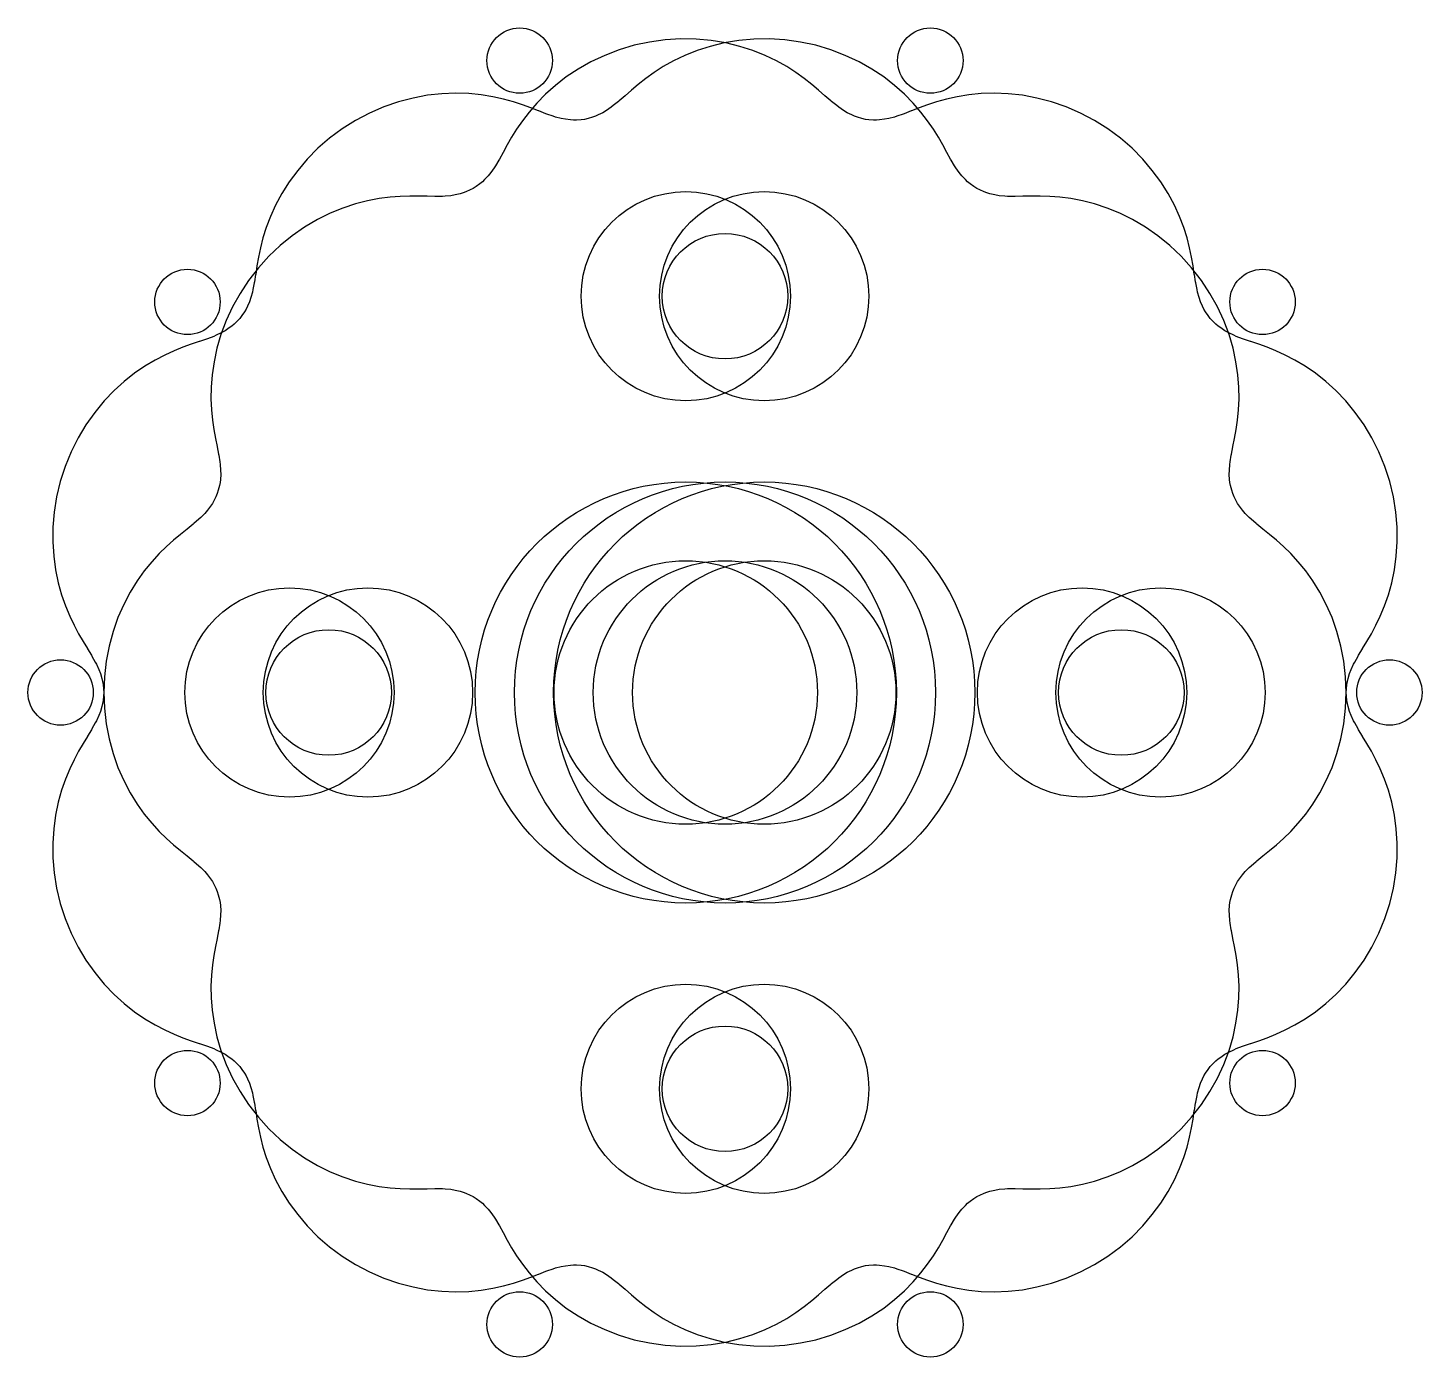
# Model space of a CAD drawing. Header units: millimetres. Extents: x -50 to 56, y -51 to 51.
import ezdxf

# ---------------------------------------------------------------- set-up
doc = ezdxf.new("R2010")
doc.units = ezdxf.units.MM

msp = doc.modelspace()

# ---------------------------------------------------------------- linework, layer by layer
for p, q in [((-5.09, 49.14, 18), (-6.2, 48.71, 18)), ((-3.95, 49.48, 18), (-5.09, 49.14, 18)), ((-2.77, 49.73, 18), (-3.95, 49.48, 18)), ((-1.58, 49.89, 18), (-2.77, 49.73, 18)), ((-0.38, 49.97, 18), (-1.58, 49.89, 18)), ((0.8, 49.95, 18), (-0.38, 49.97, 18)), ((0.86, 49.08, 9), (-0.07, 48.7, 9)), ((1.95, 49.84, 18), (0.8, 49.95, 18)), ((1.87, 49.4, 9), (0.86, 49.08, 9)), ((2.93, 49.66, 9), (1.87, 49.4, 9)), ((3.07, 49.66, 18), (1.95, 49.84, 18)), ((4.05, 49.84, 9), (2.93, 49.66, 9)), ((4.13, 49.4, 18), (3.07, 49.66, 18)), ((5.2, 49.95, 9), (4.05, 49.84, 9)), ((5.14, 49.08, 18), (4.13, 49.4, 18)), ((6.07, 48.7, 18), (5.14, 49.08, 18)), ((6.38, 49.97, 9), (5.2, 49.95, 9)), ((7.58, 49.89, 9), (6.38, 49.97, 9)), ((8.77, 49.73, 9), (7.58, 49.89, 9)), ((9.95, 49.48, 9), (8.77, 49.73, 9)), ((11.09, 49.14, 9), (9.95, 49.48, 9)), ((12.2, 48.71, 9), (11.09, 49.14, 9)), ((-7.25, 48.22, 18), (-8.23, 47.66, 18)), ((-6.2, 48.71, 18), (-7.25, 48.22, 18)), ((-0.93, 48.29, 9), (-1.72, 47.85, 9)), ((-0.07, 48.7, 9), (-0.93, 48.29, 9)), ((6.93, 48.29, 18), (6.07, 48.7, 18)), ((7.72, 47.85, 18), (6.93, 48.29, 18)), ((13.25, 48.22, 9), (12.2, 48.71, 9)), ((14.23, 47.66, 9), (13.25, 48.22, 9)), ((-9.14, 47.06, 18), (-9.97, 46.41, 18)), ((-8.23, 47.66, 18), (-9.14, 47.06, 18)), ((-3.06, 46.94, 9), (-3.64, 46.49, 9)), ((-2.42, 47.4, 9), (-3.06, 46.94, 9)), ((-1.72, 47.85, 9), (-2.42, 47.4, 9)), ((8.42, 47.4, 18), (7.72, 47.85, 18)), ((9.06, 46.94, 18), (8.42, 47.4, 18)), ((9.64, 46.49, 18), (9.06, 46.94, 18)), ((15.14, 47.06, 9), (14.23, 47.66, 9)), ((15.97, 46.41, 9), (15.14, 47.06, 9)), ((-9.97, 46.41, 18), (-10.72, 45.74, 18)), ((-4.16, 46.05, 9), (-4.64, 45.63, 9)), ((-3.64, 46.49, 9), (-4.16, 46.05, 9)), ((10.16, 46.05, 18), (9.64, 46.49, 18)), ((10.64, 45.63, 18), (10.16, 46.05, 18)), ((16.72, 45.74, 9), (15.97, 46.41, 9)), ((-21.97, 45.16, 9), (-23.09, 44.77, 9)), ((-20.85, 45.45, 9), (-21.97, 45.16, 9)), ((-19.74, 45.66, 9), (-20.85, 45.45, 9)), ((-18.65, 45.78, 9), (-19.74, 45.66, 9)), ((-17.6, 45.82, 9), (-18.65, 45.78, 9)), ((-16.59, 45.79, 9), (-17.6, 45.82, 9)), ((-15.64, 45.7, 9), (-16.59, 45.79, 9)), ((-14.75, 45.55, 9), (-15.64, 45.7, 9)), ((-13.93, 45.37, 9), (-14.75, 45.55, 9)), ((-13.18, 45.16, 9), (-13.93, 45.37, 9)), ((-12.49, 44.93, 9), (-13.18, 45.16, 9)), ((-11.85, 44.7, 9), (-12.49, 44.93, 9)), ((-11.39, 45.06, 18), (-11.98, 44.38, 18)), ((-10.72, 45.74, 18), (-11.39, 45.06, 18)), ((-5.54, 44.87, 9), (-5.7, 44.75, 9)), ((-5.15, 45.19, 9), (-5.54, 44.87, 9)), ((-5.08, 45.24, 9), (-5.15, 45.19, 9)), ((-4.64, 45.63, 9), (-5.08, 45.24, 9)), ((-4.64, 45.63, 9), (-4.64, 45.63, 9)), ((11.08, 45.24, 18), (10.64, 45.63, 18)), ((10.64, 45.63, 18), (10.64, 45.63, 18)), ((11.15, 45.19, 18), (11.08, 45.24, 18)), ((11.54, 44.87, 18), (11.15, 45.19, 18)), ((11.7, 44.75, 18), (11.54, 44.87, 18)), ((17.39, 45.06, 9), (16.72, 45.74, 9)), ((17.98, 44.38, 9), (17.39, 45.06, 9)), ((18.49, 44.93, 18), (17.85, 44.7, 18)), ((19.18, 45.16, 18), (18.49, 44.93, 18)), ((19.93, 45.37, 18), (19.18, 45.16, 18)), ((20.75, 45.55, 18), (19.93, 45.37, 18)), ((21.64, 45.7, 18), (20.75, 45.55, 18)), ((22.59, 45.79, 18), (21.64, 45.7, 18)), ((23.6, 45.82, 18), (22.59, 45.79, 18)), ((24.65, 45.78, 18), (23.6, 45.82, 18)), ((25.74, 45.66, 18), (24.65, 45.78, 18)), ((26.85, 45.45, 18), (25.74, 45.66, 18)), ((27.97, 45.16, 18), (26.85, 45.45, 18)), ((29.09, 44.77, 18), (27.97, 45.16, 18)), ((-25.25, 43.73, 9), (-26.27, 43.09, 9)), ((-24.18, 44.29, 9), (-25.25, 43.73, 9)), ((-23.09, 44.77, 9), (-24.18, 44.29, 9)), ((-12.49, 43.71, 18), (-12.93, 43.07, 18)), ((-11.98, 44.38, 18), (-12.49, 43.71, 18)), ((-11.25, 44.47, 9), (-11.85, 44.7, 9)), ((-11.24, 44.46, 9), (-11.25, 44.47, 9)), ((-10.7, 44.25, 9), (-11.24, 44.46, 9)), ((-10.62, 44.22, 9), (-10.7, 44.25, 9)), ((-10.14, 44.06, 9), (-10.62, 44.22, 9)), ((-9.95, 44, 9), (-10.14, 44.06, 9)), ((-9.53, 43.89, 9), (-9.95, 44, 9)), ((-9.2, 43.83, 9), (-9.53, 43.89, 9)), ((-8.82, 43.78, 9), (-9.2, 43.83, 9)), ((-8.58, 43.76, 9), (-8.82, 43.78, 9)), ((-8.35, 43.77, 9), (-8.58, 43.76, 9)), ((-7.99, 43.79, 9), (-8.35, 43.77, 9)), ((-7.73, 43.82, 9), (-7.99, 43.79, 9)), ((-7.47, 43.88, 9), (-7.73, 43.82, 9)), ((-7.13, 43.98, 9), (-7.47, 43.88, 9)), ((-6.9, 44.06, 9), (-7.13, 43.98, 9)), ((-6.69, 44.16, 9), (-6.9, 44.06, 9)), ((-6.34, 44.33, 9), (-6.69, 44.16, 9)), ((-6.06, 44.5, 9), (-6.34, 44.33, 9)), ((-5.7, 44.75, 9), (-6.06, 44.5, 9)), ((12.06, 44.5, 18), (11.7, 44.75, 18)), ((12.34, 44.33, 18), (12.06, 44.5, 18)), ((12.69, 44.16, 18), (12.34, 44.33, 18)), ((12.9, 44.06, 18), (12.69, 44.16, 18)), ((13.13, 43.98, 18), (12.9, 44.06, 18)), ((13.47, 43.88, 18), (13.13, 43.98, 18)), ((13.73, 43.82, 18), (13.47, 43.88, 18)), ((13.99, 43.79, 18), (13.73, 43.82, 18)), ((14.35, 43.77, 18), (13.99, 43.79, 18)), ((14.58, 43.76, 18), (14.35, 43.77, 18)), ((14.82, 43.78, 18), (14.58, 43.76, 18)), ((15.2, 43.83, 18), (14.82, 43.78, 18)), ((15.53, 43.89, 18), (15.2, 43.83, 18)), ((15.95, 44, 18), (15.53, 43.89, 18)), ((16.14, 44.06, 18), (15.95, 44, 18)), ((16.62, 44.22, 18), (16.14, 44.06, 18)), ((16.7, 44.25, 18), (16.62, 44.22, 18)), ((17.24, 44.46, 18), (16.7, 44.25, 18)), ((17.25, 44.47, 18), (17.24, 44.46, 18)), ((17.85, 44.7, 18), (17.25, 44.47, 18)), ((18.49, 43.71, 9), (17.98, 44.38, 9)), ((18.93, 43.07, 9), (18.49, 43.71, 9)), ((30.18, 44.29, 18), (29.09, 44.77, 18)), ((31.25, 43.73, 18), (30.18, 44.29, 18)), ((32.27, 43.09, 18), (31.25, 43.73, 18)), ((-26.27, 43.09, 9), (-27.23, 42.38, 9)), ((-12.93, 43.07, 18), (-13.32, 42.45, 18)), ((19.32, 42.45, 9), (18.93, 43.07, 9)), ((33.23, 42.38, 18), (32.27, 43.09, 18)), ((-28.12, 41.61, 9), (-28.94, 40.78, 9)), ((-27.23, 42.38, 9), (-28.12, 41.61, 9)), ((-13.66, 41.86, 18), (-13.97, 41.29, 18)), ((-13.32, 42.45, 18), (-13.66, 41.86, 18)), ((19.66, 41.86, 9), (19.32, 42.45, 9)), ((19.97, 41.29, 9), (19.66, 41.86, 9)), ((34.12, 41.61, 18), (33.23, 42.38, 18)), ((34.94, 40.78, 18), (34.12, 41.61, 18)), ((-28.94, 40.78, 9), (-29.67, 39.92, 9)), ((-14.29, 40.7, 18), (-14.55, 40.27, 18)), ((-14.25, 40.78, 18), (-14.29, 40.7, 18)), ((-13.97, 41.29, 18), (-14.25, 40.78, 18)), ((-13.97, 41.29, 18), (-13.97, 41.29, 18)), ((20.25, 40.78, 9), (19.97, 41.29, 9)), ((19.97, 41.29, 9), (19.97, 41.29, 9)), ((20.29, 40.7, 9), (20.25, 40.78, 9)), ((20.55, 40.27, 9), (20.29, 40.7, 9)), ((35.67, 39.92, 18), (34.94, 40.78, 18)), ((-29.67, 39.92, 9), (-30.32, 39.04, 9)), ((-15.12, 39.49, 18), (-15.39, 39.21, 18)), ((-14.91, 39.75, 18), (-15.12, 39.49, 18)), ((-14.66, 40.11, 18), (-14.91, 39.75, 18)), ((-14.55, 40.27, 18), (-14.66, 40.11, 18)), ((20.66, 40.11, 9), (20.55, 40.27, 9)), ((20.91, 39.75, 9), (20.66, 40.11, 9)), ((21.12, 39.49, 9), (20.91, 39.75, 9)), ((21.39, 39.21, 9), (21.12, 39.49, 9)), ((36.32, 39.04, 18), (35.67, 39.92, 18)), ((-30.32, 39.04, 9), (-30.88, 38.15, 9)), ((-16.49, 38.42, 18), (-16.81, 38.27, 18)), ((-16.25, 38.54, 18), (-16.49, 38.42, 18)), ((-16.02, 38.68, 18), (-16.25, 38.54, 18)), ((-15.74, 38.89, 18), (-16.02, 38.68, 18)), ((-15.55, 39.04, 18), (-15.74, 38.89, 18)), ((-15.39, 39.21, 18), (-15.55, 39.04, 18)), ((21.55, 39.04, 9), (21.39, 39.21, 9)), ((21.74, 38.89, 9), (21.55, 39.04, 9)), ((22.02, 38.68, 9), (21.74, 38.89, 9)), ((22.25, 38.54, 9), (22.02, 38.68, 9)), ((22.49, 38.42, 9), (22.25, 38.54, 9)), ((22.81, 38.27, 9), (22.49, 38.42, 9)), ((36.88, 38.15, 18), (36.32, 39.04, 18)), ((-30.88, 38.15, 9), (-31.36, 37.26, 9)), ((-25.25, 37.35, 18), (-26.21, 37.04, 18)), ((-24.33, 37.59, 18), (-25.25, 37.35, 18)), ((-23.45, 37.76, 18), (-24.33, 37.59, 18)), ((-22.61, 37.87, 18), (-23.45, 37.76, 18)), ((-21.83, 37.93, 18), (-22.61, 37.87, 18)), ((-21.1, 37.95, 18), (-21.83, 37.93, 18)), ((-20.42, 37.95, 18), (-21.1, 37.95, 18)), ((-19.78, 37.94, 18), (-20.42, 37.95, 18)), ((-19.77, 37.94, 18), (-19.78, 37.94, 18)), ((-19.19, 37.93, 18), (-19.77, 37.94, 18)), ((-19.1, 37.93, 18), (-19.19, 37.93, 18)), ((-18.6, 37.93, 18), (-19.1, 37.93, 18)), ((-18.4, 37.94, 18), (-18.6, 37.93, 18)), ((-17.97, 37.98, 18), (-18.4, 37.94, 18)), ((-17.64, 38.04, 18), (-17.97, 37.98, 18)), ((-17.26, 38.12, 18), (-17.64, 38.04, 18)), ((-17.03, 38.19, 18), (-17.26, 38.12, 18)), ((-16.81, 38.27, 18), (-17.03, 38.19, 18)), ((23.03, 38.19, 9), (22.81, 38.27, 9)), ((23.26, 38.12, 9), (23.03, 38.19, 9)), ((23.64, 38.04, 9), (23.26, 38.12, 9)), ((23.97, 37.98, 9), (23.64, 38.04, 9)), ((24.4, 37.94, 9), (23.97, 37.98, 9)), ((24.6, 37.93, 9), (24.4, 37.94, 9)), ((25.1, 37.93, 9), (24.6, 37.93, 9)), ((25.19, 37.93, 9), (25.1, 37.93, 9)), ((25.77, 37.94, 9), (25.19, 37.93, 9)), ((25.78, 37.94, 9), (25.77, 37.94, 9)), ((26.42, 37.95, 9), (25.78, 37.94, 9)), ((27.1, 37.95, 9), (26.42, 37.95, 9)), ((27.83, 37.93, 9), (27.1, 37.95, 9)), ((28.61, 37.87, 9), (27.83, 37.93, 9)), ((29.45, 37.76, 9), (28.61, 37.87, 9)), ((30.33, 37.59, 9), (29.45, 37.76, 9)), ((31.25, 37.35, 9), (30.33, 37.59, 9)), ((32.21, 37.04, 9), (31.25, 37.35, 9)), ((37.36, 37.26, 18), (36.88, 38.15, 18)), ((-31.76, 36.4, 9), (-32.07, 35.56, 9)), ((-31.36, 37.26, 9), (-31.76, 36.4, 9)), ((-27.18, 36.64, 18), (-28.16, 36.16, 18)), ((-26.21, 37.04, 18), (-27.18, 36.64, 18)), ((33.18, 36.64, 9), (32.21, 37.04, 9)), ((34.16, 36.16, 9), (33.18, 36.64, 9)), ((37.76, 36.4, 18), (37.36, 37.26, 18)), ((38.07, 35.56, 18), (37.76, 36.4, 18)), ((-32.07, 35.56, 9), (-32.33, 34.75, 9)), ((-29.14, 35.58, 18), (-30.09, 34.92, 18)), ((-28.16, 36.16, 18), (-29.14, 35.58, 18)), ((35.14, 35.58, 9), (34.16, 36.16, 9)), ((36.09, 34.92, 9), (35.14, 35.58, 9)), ((38.33, 34.75, 18), (38.07, 35.56, 18)), ((-32.33, 34.75, 9), (-32.52, 33.99, 9)), ((-31.01, 34.17, 18), (-31.88, 33.35, 18)), ((-30.09, 34.92, 18), (-31.01, 34.17, 18)), ((37.01, 34.17, 9), (36.09, 34.92, 9)), ((37.88, 33.35, 9), (37.01, 34.17, 9)), ((38.52, 33.99, 18), (38.33, 34.75, 18)), ((-32.67, 33.28, 9), (-32.79, 32.61, 9)), ((-31.88, 33.35, 18), (-32.68, 32.46, 18)), ((-32.52, 33.99, 9), (-32.67, 33.28, 9)), ((38.68, 32.46, 9), (37.88, 33.35, 9)), ((38.67, 33.28, 18), (38.52, 33.99, 18)), ((38.79, 32.61, 18), (38.67, 33.28, 18)), ((-32.68, 32.46, 18), (-33.42, 31.51, 18)), ((-32.79, 32.61, 9), (-32.88, 31.97, 9)), ((39.42, 31.51, 9), (38.68, 32.46, 9)), ((38.88, 31.97, 18), (38.79, 32.61, 18)), ((-33.42, 31.51, 18), (-34.08, 30.51, 18)), ((-32.99, 31.31, 9), (-33.09, 30.81, 9)), ((-32.98, 31.39, 9), (-32.99, 31.31, 9)), ((-32.89, 31.97, 9), (-32.98, 31.39, 9)), ((-32.88, 31.97, 9), (-32.89, 31.97, 9)), ((38.89, 31.97, 18), (38.88, 31.97, 18)), ((38.98, 31.39, 18), (38.89, 31.97, 18)), ((38.99, 31.31, 18), (38.98, 31.39, 18)), ((39.09, 30.81, 18), (38.99, 31.31, 18)), ((40.08, 30.51, 9), (39.42, 31.51, 9)), ((-34.08, 30.51, 18), (-34.66, 29.48, 18)), ((-33.36, 29.88, 9), (-33.51, 29.53, 9)), ((-33.25, 30.2, 9), (-33.36, 29.88, 9)), ((-33.13, 30.62, 9), (-33.25, 30.2, 9)), ((-33.09, 30.81, 9), (-33.13, 30.62, 9)), ((39.13, 30.62, 18), (39.09, 30.81, 18)), ((39.25, 30.2, 18), (39.13, 30.62, 18)), ((39.36, 29.88, 18), (39.25, 30.2, 18)), ((39.51, 29.53, 18), (39.36, 29.88, 18)), ((40.66, 29.48, 9), (40.08, 30.51, 9)), ((-34.66, 29.48, 18), (-35.14, 28.43, 18)), ((-33.93, 28.82, 9), (-34.09, 28.6, 9)), ((-33.73, 29.11, 9), (-33.93, 28.82, 9)), ((-33.61, 29.32, 9), (-33.73, 29.11, 9)), ((-33.51, 29.53, 9), (-33.61, 29.32, 9)), ((39.61, 29.32, 18), (39.51, 29.53, 18)), ((39.73, 29.11, 18), (39.61, 29.32, 18)), ((39.93, 28.82, 18), (39.73, 29.11, 18)), ((40.09, 28.6, 18), (39.93, 28.82, 18)), ((41.14, 28.43, 9), (40.66, 29.48, 9)), ((-35.14, 28.43, 18), (-35.54, 27.37, 18)), ((-34.9, 27.87, 9), (-35.22, 27.66, 9)), ((-34.71, 28.01, 9), (-34.9, 27.87, 9)), ((-34.53, 28.16, 9), (-34.71, 28.01, 9)), ((-34.27, 28.41, 9), (-34.53, 28.16, 9)), ((-34.09, 28.6, 9), (-34.27, 28.41, 9)), ((40.27, 28.41, 18), (40.09, 28.6, 18)), ((40.53, 28.16, 18), (40.27, 28.41, 18)), ((40.71, 28.01, 18), (40.53, 28.16, 18)), ((40.9, 27.87, 18), (40.71, 28.01, 18)), ((41.22, 27.66, 18), (40.9, 27.87, 18)), ((41.54, 27.37, 9), (41.14, 28.43, 9)), ((-37.2, 26.83, 9), (-37.81, 26.63, 9)), ((-37.19, 26.84, 9), (-37.2, 26.83, 9)), ((-36.64, 27.02, 9), (-37.19, 26.84, 9)), ((-36.56, 27.05, 9), (-36.64, 27.02, 9)), ((-36.09, 27.23, 9), (-36.56, 27.05, 9)), ((-35.91, 27.31, 9), (-36.09, 27.23, 9)), ((-35.51, 27.5, 9), (-35.91, 27.31, 9)), ((-35.54, 27.37, 18), (-35.85, 26.32, 18)), ((-35.22, 27.66, 9), (-35.51, 27.5, 9)), ((41.51, 27.5, 18), (41.22, 27.66, 18)), ((41.91, 27.31, 18), (41.51, 27.5, 18)), ((41.85, 26.32, 9), (41.54, 27.37, 9)), ((42.09, 27.23, 18), (41.91, 27.31, 18)), ((42.56, 27.05, 18), (42.09, 27.23, 18)), ((42.64, 27.02, 18), (42.56, 27.05, 18)), ((43.19, 26.84, 18), (42.64, 27.02, 18)), ((43.2, 26.83, 18), (43.19, 26.84, 18)), ((43.81, 26.63, 18), (43.2, 26.83, 18)), ((-39.84, 25.8, 9), (-40.58, 25.41, 9)), ((-39.12, 26.12, 9), (-39.84, 25.8, 9)), ((-38.45, 26.4, 9), (-39.12, 26.12, 9)), ((-37.81, 26.63, 9), (-38.45, 26.4, 9)), ((-35.85, 26.32, 18), (-36.07, 25.29, 18)), ((42.07, 25.29, 9), (41.85, 26.32, 9)), ((44.45, 26.4, 18), (43.81, 26.63, 18)), ((45.12, 26.12, 18), (44.45, 26.4, 18)), ((45.84, 25.8, 18), (45.12, 26.12, 18)), ((46.58, 25.41, 18), (45.84, 25.8, 18)), ((-41.36, 24.95, 9), (-42.14, 24.41, 9)), ((-40.58, 25.41, 9), (-41.36, 24.95, 9)), ((-36.07, 25.29, 18), (-36.21, 24.29, 18)), ((42.21, 24.29, 9), (42.07, 25.29, 9)), ((47.36, 24.95, 18), (46.58, 25.41, 18)), ((48.14, 24.41, 18), (47.36, 24.95, 18)), ((-42.93, 23.79, 9), (-43.71, 23.08, 9)), ((-42.14, 24.41, 9), (-42.93, 23.79, 9)), ((-36.21, 24.29, 18), (-36.29, 23.34, 18)), ((42.29, 23.34, 9), (42.21, 24.29, 9)), ((48.93, 23.79, 18), (48.14, 24.41, 18)), ((49.71, 23.08, 18), (48.93, 23.79, 18)), ((-43.71, 23.08, 9), (-44.47, 22.29, 9)), ((-36.29, 23.34, 18), (-36.3, 22.44, 18)), ((-36.3, 22.44, 18), (-36.26, 21.6, 18)), ((42.26, 21.6, 9), (42.3, 22.44, 9)), ((42.3, 22.44, 9), (42.29, 23.34, 9)), ((50.47, 22.29, 18), (49.71, 23.08, 18)), ((-45.19, 21.42, 9), (-45.86, 20.47, 9)), ((-44.47, 22.29, 9), (-45.19, 21.42, 9)), ((-36.26, 21.6, 18), (-36.19, 20.82, 18)), ((42.19, 20.82, 9), (42.26, 21.6, 9)), ((51.19, 21.42, 18), (50.47, 22.29, 18)), ((51.86, 20.47, 18), (51.19, 21.42, 18)), ((-45.86, 20.47, 9), (-46.46, 19.46, 9)), ((-36.19, 20.82, 18), (-36.08, 20.1, 18)), ((42.08, 20.1, 9), (42.19, 20.82, 9)), ((52.46, 19.46, 18), (51.86, 20.47, 18)), ((-46.46, 19.46, 9), (-47, 18.39, 9)), ((-36.08, 20.1, 18), (-35.96, 19.43, 18)), ((-35.96, 19.43, 18), (-35.84, 18.8, 18)), ((41.84, 18.8, 9), (41.96, 19.43, 9)), ((41.96, 19.43, 9), (42.08, 20.1, 9)), ((53, 18.39, 18), (52.46, 19.46, 18)), ((-47, 18.39, 9), (-47.45, 17.27, 9)), ((-35.84, 18.8, 18), (-35.84, 18.79, 18)), ((-35.84, 18.79, 18), (-35.72, 18.22, 18)), ((-35.72, 18.22, 18), (-35.71, 18.14, 18)), ((-35.71, 18.14, 18), (-35.63, 17.64, 18)), ((41.63, 17.64, 9), (41.71, 18.14, 9)), ((41.71, 18.14, 9), (41.72, 18.22, 9)), ((41.72, 18.22, 9), (41.84, 18.79, 9)), ((41.84, 18.79, 9), (41.84, 18.8, 9)), ((53.45, 17.27, 18), (53, 18.39, 18)), ((-47.45, 17.27, 9), (-47.82, 16.13, 9)), ((-35.63, 17.64, 18), (-35.61, 17.44, 18)), ((-35.61, 17.44, 18), (-35.57, 17.01, 18)), ((41.57, 17.01, 9), (41.61, 17.44, 9)), ((41.61, 17.44, 9), (41.63, 17.64, 9)), ((53.82, 16.13, 18), (53.45, 17.27, 18)), ((-47.82, 16.13, 9), (-48.1, 14.96, 9)), ((-35.61, 16.05, 18), (-35.65, 15.82, 18)), ((-35.58, 16.29, 18), (-35.61, 16.05, 18)), ((-35.56, 16.67, 18), (-35.58, 16.29, 18)), ((-35.57, 17.01, 18), (-35.56, 16.67, 18)), ((41.56, 16.67, 9), (41.57, 17.01, 9)), ((41.58, 16.29, 9), (41.56, 16.67, 9)), ((41.61, 16.05, 9), (41.58, 16.29, 9)), ((41.65, 15.82, 9), (41.61, 16.05, 9)), ((54.1, 14.96, 18), (53.82, 16.13, 18)), ((-48.1, 14.96, 9), (-48.29, 13.8, 9)), ((-35.92, 14.97, 18), (-36.08, 14.66, 18)), ((-35.82, 15.22, 18), (-35.92, 14.97, 18)), ((-35.74, 15.48, 18), (-35.82, 15.22, 18)), ((-35.65, 15.82, 18), (-35.74, 15.48, 18)), ((41.74, 15.48, 9), (41.65, 15.82, 9)), ((41.82, 15.22, 9), (41.74, 15.48, 9)), ((41.92, 14.97, 9), (41.82, 15.22, 9)), ((42.08, 14.66, 9), (41.92, 14.97, 9)), ((54.29, 13.8, 18), (54.1, 14.96, 18)), ((-36.56, 13.95, 18), (-36.78, 13.69, 18)), ((-36.33, 14.25, 18), (-36.56, 13.95, 18)), ((-36.19, 14.45, 18), (-36.33, 14.25, 18)), ((-36.08, 14.66, 18), (-36.19, 14.45, 18)), ((42.19, 14.45, 9), (42.08, 14.66, 9)), ((42.33, 14.25, 9), (42.19, 14.45, 9)), ((42.56, 13.95, 9), (42.33, 14.25, 9)), ((42.78, 13.69, 9), (42.56, 13.95, 9)), ((-48.29, 13.8, 9), (-48.38, 12.64, 9)), ((-37.67, 12.86, 18), (-38.13, 12.5, 18)), ((-37.61, 12.92, 18), (-37.67, 12.86, 18)), ((-37.22, 13.25, 18), (-37.61, 12.92, 18)), ((-37.08, 13.38, 18), (-37.22, 13.25, 18)), ((-36.78, 13.69, 18), (-37.08, 13.38, 18)), ((43.08, 13.38, 9), (42.78, 13.69, 9)), ((43.22, 13.25, 9), (43.08, 13.38, 9)), ((43.61, 12.92, 9), (43.22, 13.25, 9)), ((43.67, 12.86, 9), (43.61, 12.92, 9)), ((44.13, 12.5, 9), (43.67, 12.86, 9)), ((54.38, 12.64, 18), (54.29, 13.8, 18)), ((-48.38, 12.64, 9), (-48.39, 11.51, 9)), ((-38.63, 12.09, 18), (-39.16, 11.65, 18)), ((-38.13, 12.49, 18), (-38.63, 12.09, 18)), ((-38.13, 12.5, 18), (-38.13, 12.49, 18)), ((44.13, 12.49, 9), (44.13, 12.5, 9)), ((44.63, 12.09, 9), (44.13, 12.49, 9)), ((45.16, 11.65, 9), (44.63, 12.09, 9)), ((54.39, 11.51, 18), (54.38, 12.64, 18)), ((-48.39, 11.51, 9), (-48.32, 10.42, 9)), ((-39.7, 11.17, 18), (-40.26, 10.62, 18)), ((-39.16, 11.65, 18), (-39.7, 11.17, 18)), ((45.7, 11.17, 9), (45.16, 11.65, 9)), ((46.26, 10.62, 9), (45.7, 11.17, 9)), ((54.32, 10.42, 18), (54.39, 11.51, 18)), ((-48.32, 10.42, 9), (-48.18, 9.37, 9)), ((-40.83, 10, 18), (-41.4, 9.3, 18)), ((-40.26, 10.62, 18), (-40.83, 10, 18)), ((46.83, 10, 9), (46.26, 10.62, 9)), ((47.4, 9.3, 9), (46.83, 10, 9)), ((54.18, 9.37, 18), (54.32, 10.42, 18)), ((-48.18, 9.37, 9), (-47.98, 8.39, 9)), ((-41.4, 9.3, 18), (-41.95, 8.53, 18)), ((47.95, 8.53, 9), (47.4, 9.3, 9)), ((53.98, 8.39, 18), (54.18, 9.37, 18)), ((-47.98, 8.39, 9), (-47.72, 7.47, 9)), ((-47.72, 7.47, 9), (-47.42, 6.62, 9)), ((-42.48, 7.67, 18), (-42.97, 6.74, 18)), ((-41.95, 8.53, 18), (-42.48, 7.67, 18)), ((48.48, 7.67, 9), (47.95, 8.53, 9)), ((48.97, 6.74, 9), (48.48, 7.67, 9)), ((53.42, 6.62, 18), (53.72, 7.47, 18)), ((53.72, 7.47, 18), (53.98, 8.39, 18)), ((-47.42, 6.62, 9), (-47.1, 5.84, 9)), ((-42.97, 6.74, 18), (-43.41, 5.74, 18)), ((49.41, 5.74, 9), (48.97, 6.74, 9)), ((53.1, 5.84, 18), (53.42, 6.62, 18)), ((-47.1, 5.84, 9), (-46.76, 5.14, 9)), ((-43.41, 5.74, 18), (-43.79, 4.67, 18)), ((49.79, 4.67, 9), (49.41, 5.74, 9)), ((52.76, 5.14, 18), (53.1, 5.84, 18)), ((-46.76, 5.14, 9), (-46.42, 4.49, 9)), ((-46.42, 4.49, 9), (-46.08, 3.9, 9)), ((-43.79, 4.67, 18), (-44.09, 3.55, 18)), ((50.09, 3.55, 9), (49.79, 4.67, 9)), ((52.08, 3.9, 18), (52.42, 4.49, 18)), ((52.42, 4.49, 18), (52.76, 5.14, 18)), ((-46.08, 3.9, 9), (-45.74, 3.36, 9)), ((-45.74, 3.36, 9), (-45.74, 3.35, 9)), ((-45.74, 3.35, 9), (-45.44, 2.85, 9)), ((-44.09, 3.55, 18), (-44.32, 2.39, 18)), ((50.32, 2.39, 9), (50.09, 3.55, 9)), ((51.44, 2.85, 18), (51.74, 3.35, 18)), ((51.74, 3.36, 18), (52.08, 3.9, 18)), ((51.74, 3.35, 18), (51.74, 3.36, 18)), ((-45.44, 2.85, 9), (-45.4, 2.78, 9)), ((-45.4, 2.78, 9), (-45.15, 2.33, 9)), ((-45.15, 2.33, 9), (-45.06, 2.16, 9)), ((-45.06, 2.16, 9), (-44.88, 1.76, 9)), ((-44.32, 2.39, 18), (-44.45, 1.2, 18)), ((50.45, 1.2, 9), (50.32, 2.39, 9)), ((50.88, 1.76, 18), (51.06, 2.16, 18)), ((51.06, 2.16, 18), (51.15, 2.33, 18)), ((51.15, 2.33, 18), (51.4, 2.78, 18)), ((51.4, 2.78, 18), (51.44, 2.85, 18)), ((-44.88, 1.76, 9), (-44.76, 1.45, 9)), ((-44.76, 1.45, 9), (-44.65, 1.08, 9)), ((-44.65, 1.08, 9), (-44.59, 0.85, 9)), ((-44.45, 1.2, 18), (-44.5, 0, 18)), ((50.5, 0, 9), (50.45, 1.2, 9)), ((50.59, 0.85, 18), (50.65, 1.08, 18)), ((50.65, 1.08, 18), (50.76, 1.45, 18)), ((50.76, 1.45, 18), (50.88, 1.76, 18)), ((-44.59, 0.85, 9), (-44.55, 0.62, 9)), ((-44.55, 0.62, 9), (-44.51, 0.27, 9)), ((-44.51, 0.27, 9), (-44.5, 0, 9)), ((-44.5, 0, 9), (-44.51, -0.27, 9)), ((-44.5, 0, 18), (-44.5, 0, 18)), ((-44.5, 0, 18), (-44.45, -1.2, 18)), ((50.5, 0, 18), (50.51, 0.27, 18)), ((50.51, 0.27, 18), (50.55, 0.62, 18)), ((50.55, 0.62, 18), (50.59, 0.85, 18)), ((-44.59, -0.85, 9), (-44.65, -1.08, 9)), ((-44.55, -0.62, 9), (-44.59, -0.85, 9)), ((-44.51, -0.27, 9), (-44.55, -0.62, 9)), ((50.45, -1.2, 9), (50.5, 0, 9)), ((50.5, 0, 9), (50.5, 0, 9)), ((50.51, -0.27, 18), (50.5, 0, 18)), ((50.55, -0.62, 18), (50.51, -0.27, 18)), ((50.59, -0.85, 18), (50.55, -0.62, 18)), ((50.65, -1.08, 18), (50.59, -0.85, 18)), ((-44.88, -1.76, 9), (-45.06, -2.16, 9)), ((-44.76, -1.45, 9), (-44.88, -1.76, 9)), ((-44.65, -1.08, 9), (-44.76, -1.45, 9)), ((-44.45, -1.2, 18), (-44.32, -2.39, 18)), ((50.32, -2.39, 9), (50.45, -1.2, 9)), ((50.76, -1.45, 18), (50.65, -1.08, 18)), ((50.88, -1.76, 18), (50.76, -1.45, 18)), ((51.06, -2.16, 18), (50.88, -1.76, 18)), ((-45.44, -2.85, 9), (-45.74, -3.35, 9)), ((-45.4, -2.78, 9), (-45.44, -2.85, 9)), ((-45.15, -2.33, 9), (-45.4, -2.78, 9)), ((-45.06, -2.16, 9), (-45.15, -2.33, 9)), ((-44.32, -2.39, 18), (-44.09, -3.55, 18)), ((50.09, -3.55, 9), (50.32, -2.39, 9)), ((51.15, -2.33, 18), (51.06, -2.16, 18)), ((51.4, -2.78, 18), (51.15, -2.33, 18)), ((51.44, -2.85, 18), (51.4, -2.78, 18)), ((51.74, -3.35, 18), (51.44, -2.85, 18)), ((-46.08, -3.9, 9), (-46.42, -4.49, 9)), ((-45.74, -3.36, 9), (-46.08, -3.9, 9)), ((-45.74, -3.35, 9), (-45.74, -3.36, 9)), ((-44.09, -3.55, 18), (-43.79, -4.67, 18)), ((49.79, -4.67, 9), (50.09, -3.55, 9)), ((51.74, -3.36, 18), (51.74, -3.35, 18)), ((52.08, -3.9, 18), (51.74, -3.36, 18)), ((52.42, -4.49, 18), (52.08, -3.9, 18)), ((-46.76, -5.14, 9), (-47.1, -5.84, 9)), ((-46.42, -4.49, 9), (-46.76, -5.14, 9)), ((-43.79, -4.67, 18), (-43.41, -5.74, 18)), ((49.41, -5.74, 9), (49.79, -4.67, 9)), ((52.76, -5.14, 18), (52.42, -4.49, 18)), ((53.1, -5.84, 18), (52.76, -5.14, 18)), ((-47.1, -5.84, 9), (-47.42, -6.62, 9)), ((-43.41, -5.74, 18), (-42.97, -6.74, 18)), ((48.97, -6.74, 9), (49.41, -5.74, 9)), ((53.42, -6.62, 18), (53.1, -5.84, 18)), ((-47.42, -6.62, 9), (-47.72, -7.47, 9)), ((-42.97, -6.74, 18), (-42.48, -7.67, 18)), ((48.48, -7.67, 9), (48.97, -6.74, 9)), ((53.72, -7.47, 18), (53.42, -6.62, 18)), ((-47.98, -8.39, 9), (-48.18, -9.37, 9)), ((-47.72, -7.47, 9), (-47.98, -8.39, 9)), ((-42.48, -7.67, 18), (-41.95, -8.53, 18)), ((-41.95, -8.53, 18), (-41.4, -9.3, 18)), ((47.4, -9.3, 9), (47.95, -8.53, 9)), ((47.95, -8.53, 9), (48.48, -7.67, 9)), ((53.98, -8.39, 18), (53.72, -7.47, 18)), ((54.18, -9.37, 18), (53.98, -8.39, 18)), ((-48.18, -9.37, 9), (-48.32, -10.42, 9)), ((-41.4, -9.3, 18), (-40.83, -10, 18)), ((46.83, -10, 9), (47.4, -9.3, 9)), ((54.32, -10.42, 18), (54.18, -9.37, 18)), ((-48.32, -10.42, 9), (-48.39, -11.51, 9)), ((-40.83, -10, 18), (-40.26, -10.62, 18)), ((-40.26, -10.62, 18), (-39.7, -11.17, 18)), ((45.7, -11.17, 9), (46.26, -10.62, 9)), ((46.26, -10.62, 9), (46.83, -10, 9)), ((54.39, -11.51, 18), (54.32, -10.42, 18)), ((-48.39, -11.51, 9), (-48.38, -12.64, 9)), ((-39.7, -11.17, 18), (-39.16, -11.65, 18)), ((-39.16, -11.65, 18), (-38.63, -12.09, 18)), ((44.63, -12.09, 9), (45.16, -11.65, 9)), ((45.16, -11.65, 9), (45.7, -11.17, 9)), ((54.38, -12.64, 18), (54.39, -11.51, 18)), ((-48.38, -12.64, 9), (-48.29, -13.8, 9)), ((-38.63, -12.09, 18), (-38.13, -12.49, 18)), ((-38.13, -12.49, 18), (-38.13, -12.5, 18)), ((-38.13, -12.5, 18), (-37.67, -12.86, 18)), ((43.67, -12.86, 9), (44.13, -12.5, 9)), ((44.13, -12.49, 9), (44.63, -12.09, 9)), ((44.13, -12.5, 9), (44.13, -12.49, 9)), ((54.29, -13.8, 18), (54.38, -12.64, 18)), ((-48.29, -13.8, 9), (-48.1, -14.96, 9)), ((-37.67, -12.86, 18), (-37.61, -12.92, 18)), ((-37.61, -12.92, 18), (-37.22, -13.25, 18)), ((-37.22, -13.25, 18), (-37.08, -13.38, 18)), ((-37.08, -13.38, 18), (-36.78, -13.69, 18)), ((-36.78, -13.69, 18), (-36.56, -13.95, 18)), ((42.56, -13.95, 9), (42.78, -13.69, 9)), ((42.78, -13.69, 9), (43.08, -13.38, 9)), ((43.08, -13.38, 9), (43.22, -13.25, 9)), ((43.22, -13.25, 9), (43.61, -12.92, 9)), ((43.61, -12.92, 9), (43.67, -12.86, 9)), ((54.1, -14.96, 18), (54.29, -13.8, 18)), ((-36.56, -13.95, 18), (-36.33, -14.25, 18)), ((-36.33, -14.25, 18), (-36.19, -14.45, 18)), ((-36.19, -14.45, 18), (-36.08, -14.66, 18)), ((-36.08, -14.66, 18), (-35.92, -14.97, 18)), ((41.92, -14.97, 9), (42.08, -14.66, 9)), ((42.08, -14.66, 9), (42.19, -14.45, 9)), ((42.19, -14.45, 9), (42.33, -14.25, 9)), ((42.33, -14.25, 9), (42.56, -13.95, 9)), ((-48.1, -14.96, 9), (-47.82, -16.13, 9)), ((-35.92, -14.97, 18), (-35.82, -15.22, 18)), ((-35.82, -15.22, 18), (-35.74, -15.48, 18)), ((-35.74, -15.48, 18), (-35.65, -15.82, 18)), ((-35.65, -15.82, 18), (-35.61, -16.05, 18)), ((41.61, -16.05, 9), (41.65, -15.82, 9)), ((41.65, -15.82, 9), (41.74, -15.48, 9)), ((41.74, -15.48, 9), (41.82, -15.22, 9)), ((41.82, -15.22, 9), (41.92, -14.97, 9)), ((53.82, -16.13, 18), (54.1, -14.96, 18)), ((-47.82, -16.13, 9), (-47.45, -17.27, 9)), ((-35.61, -16.05, 18), (-35.58, -16.29, 18)), ((-35.57, -17.01, 18), (-35.61, -17.44, 18)), ((-35.58, -16.29, 18), (-35.56, -16.67, 18)), ((-35.56, -16.67, 18), (-35.57, -17.01, 18)), ((41.56, -16.67, 9), (41.58, -16.29, 9)), ((41.57, -17.01, 9), (41.56, -16.67, 9)), ((41.61, -17.44, 9), (41.57, -17.01, 9)), ((41.58, -16.29, 9), (41.61, -16.05, 9)), ((53.45, -17.27, 18), (53.82, -16.13, 18)), ((-47.45, -17.27, 9), (-47, -18.39, 9)), ((-35.63, -17.64, 18), (-35.71, -18.14, 18)), ((-35.61, -17.44, 18), (-35.63, -17.64, 18)), ((41.63, -17.64, 9), (41.61, -17.44, 9)), ((41.71, -18.14, 9), (41.63, -17.64, 9)), ((53, -18.39, 18), (53.45, -17.27, 18)), ((-47, -18.39, 9), (-46.46, -19.46, 9)), ((-35.84, -18.8, 18), (-35.96, -19.43, 18)), ((-35.72, -18.22, 18), (-35.84, -18.79, 18)), ((-35.84, -18.79, 18), (-35.84, -18.8, 18)), ((-35.71, -18.14, 18), (-35.72, -18.22, 18)), ((41.72, -18.22, 9), (41.71, -18.14, 9)), ((41.84, -18.79, 9), (41.72, -18.22, 9)), ((41.84, -18.8, 9), (41.84, -18.79, 9)), ((41.96, -19.43, 9), (41.84, -18.8, 9)), ((52.46, -19.46, 18), (53, -18.39, 18)), ((-46.46, -19.46, 9), (-45.86, -20.47, 9)), ((-36.08, -20.1, 18), (-36.19, -20.82, 18)), ((-35.96, -19.43, 18), (-36.08, -20.1, 18)), ((42.08, -20.1, 9), (41.96, -19.43, 9)), ((42.19, -20.82, 9), (42.08, -20.1, 9)), ((51.86, -20.47, 18), (52.46, -19.46, 18)), ((-45.86, -20.47, 9), (-45.19, -21.42, 9)), ((-36.19, -20.82, 18), (-36.26, -21.6, 18)), ((42.26, -21.6, 9), (42.19, -20.82, 9)), ((51.19, -21.42, 18), (51.86, -20.47, 18)), ((-45.19, -21.42, 9), (-44.47, -22.29, 9)), ((-44.47, -22.29, 9), (-43.71, -23.08, 9)), ((-36.26, -21.6, 18), (-36.3, -22.44, 18)), ((42.3, -22.44, 9), (42.26, -21.6, 9)), ((49.71, -23.08, 18), (50.47, -22.29, 18)), ((50.47, -22.29, 18), (51.19, -21.42, 18)), ((-43.71, -23.08, 9), (-42.93, -23.79, 9)), ((-36.3, -22.44, 18), (-36.29, -23.34, 18)), ((-36.29, -23.34, 18), (-36.21, -24.29, 18)), ((42.21, -24.29, 9), (42.29, -23.34, 9)), ((42.29, -23.34, 9), (42.3, -22.44, 9)), ((48.93, -23.79, 18), (49.71, -23.08, 18)), ((-42.93, -23.79, 9), (-42.14, -24.41, 9)), ((-42.14, -24.41, 9), (-41.36, -24.95, 9)), ((-36.21, -24.29, 18), (-36.07, -25.29, 18)), ((42.07, -25.29, 9), (42.21, -24.29, 9)), ((47.36, -24.95, 18), (48.14, -24.41, 18)), ((48.14, -24.41, 18), (48.93, -23.79, 18)), ((-41.36, -24.95, 9), (-40.58, -25.41, 9)), ((-40.58, -25.41, 9), (-39.84, -25.8, 9)), ((-36.07, -25.29, 18), (-35.85, -26.32, 18)), ((41.85, -26.32, 9), (42.07, -25.29, 9)), ((45.84, -25.8, 18), (46.58, -25.41, 18)), ((46.58, -25.41, 18), (47.36, -24.95, 18)), ((-39.84, -25.8, 9), (-39.12, -26.12, 9)), ((-39.12, -26.12, 9), (-38.45, -26.4, 9)), ((-38.45, -26.4, 9), (-37.81, -26.63, 9)), ((-37.81, -26.63, 9), (-37.2, -26.83, 9)), ((-35.85, -26.32, 18), (-35.54, -27.37, 18)), ((41.54, -27.37, 9), (41.85, -26.32, 9)), ((43.2, -26.83, 18), (43.81, -26.63, 18)), ((43.81, -26.63, 18), (44.45, -26.4, 18)), ((44.45, -26.4, 18), (45.12, -26.12, 18)), ((45.12, -26.12, 18), (45.84, -25.8, 18)), ((-37.2, -26.83, 9), (-37.19, -26.84, 9)), ((-37.19, -26.84, 9), (-36.64, -27.02, 9)), ((-36.64, -27.02, 9), (-36.56, -27.05, 9)), ((-36.56, -27.05, 9), (-36.09, -27.23, 9)), ((-36.09, -27.23, 9), (-35.91, -27.31, 9)), ((-35.91, -27.31, 9), (-35.51, -27.5, 9)), ((-35.54, -27.37, 18), (-35.14, -28.43, 18)), ((-35.51, -27.5, 9), (-35.22, -27.66, 9)), ((-35.22, -27.66, 9), (-34.9, -27.87, 9)), ((40.9, -27.87, 18), (41.22, -27.66, 18)), ((41.14, -28.43, 9), (41.54, -27.37, 9)), ((41.22, -27.66, 18), (41.51, -27.5, 18)), ((41.51, -27.5, 18), (41.91, -27.31, 18)), ((41.91, -27.31, 18), (42.09, -27.23, 18)), ((42.09, -27.23, 18), (42.56, -27.05, 18)), ((42.56, -27.05, 18), (42.64, -27.02, 18)), ((42.64, -27.02, 18), (43.19, -26.84, 18)), ((43.19, -26.84, 18), (43.2, -26.83, 18)), ((-35.14, -28.43, 18), (-34.66, -29.48, 18)), ((-34.9, -27.87, 9), (-34.71, -28.01, 9)), ((-34.71, -28.01, 9), (-34.53, -28.16, 9)), ((-34.53, -28.16, 9), (-34.27, -28.41, 9)), ((-34.27, -28.41, 9), (-34.09, -28.6, 9)), ((-34.09, -28.6, 9), (-33.93, -28.82, 9)), ((39.93, -28.82, 18), (40.09, -28.6, 18)), ((40.09, -28.6, 18), (40.27, -28.41, 18)), ((40.27, -28.41, 18), (40.53, -28.16, 18)), ((40.53, -28.16, 18), (40.71, -28.01, 18)), ((40.66, -29.48, 9), (41.14, -28.43, 9)), ((40.71, -28.01, 18), (40.9, -27.87, 18)), ((-34.66, -29.48, 18), (-34.08, -30.51, 18)), ((-33.93, -28.82, 9), (-33.73, -29.11, 9)), ((-33.73, -29.11, 9), (-33.61, -29.32, 9)), ((-33.61, -29.32, 9), (-33.51, -29.53, 9)), ((-33.51, -29.53, 9), (-33.36, -29.88, 9)), ((39.36, -29.88, 18), (39.51, -29.53, 18)), ((39.51, -29.53, 18), (39.61, -29.32, 18)), ((39.61, -29.32, 18), (39.73, -29.11, 18)), ((39.73, -29.11, 18), (39.93, -28.82, 18)), ((40.08, -30.51, 9), (40.66, -29.48, 9)), ((-34.08, -30.51, 18), (-33.42, -31.51, 18)), ((-33.36, -29.88, 9), (-33.25, -30.2, 9)), ((-33.25, -30.2, 9), (-33.13, -30.62, 9)), ((-33.13, -30.62, 9), (-33.09, -30.81, 9)), ((-33.09, -30.81, 9), (-32.99, -31.31, 9)), ((38.99, -31.31, 18), (39.09, -30.81, 18)), ((39.09, -30.81, 18), (39.13, -30.62, 18)), ((39.13, -30.62, 18), (39.25, -30.2, 18)), ((39.25, -30.2, 18), (39.36, -29.88, 18)), ((39.42, -31.51, 9), (40.08, -30.51, 9)), ((-33.42, -31.51, 18), (-32.68, -32.46, 18)), ((-32.99, -31.31, 9), (-32.98, -31.39, 9)), ((-32.98, -31.39, 9), (-32.89, -31.97, 9)), ((-32.89, -31.97, 9), (-32.88, -31.97, 9)), ((-32.88, -31.97, 9), (-32.79, -32.61, 9)), ((38.68, -32.46, 9), (39.42, -31.51, 9)), ((38.79, -32.61, 18), (38.88, -31.97, 18)), ((38.88, -31.97, 18), (38.89, -31.97, 18)), ((38.89, -31.97, 18), (38.98, -31.39, 18)), ((38.98, -31.39, 18), (38.99, -31.31, 18)), ((-32.79, -32.61, 9), (-32.67, -33.28, 9)), ((-32.68, -32.46, 18), (-31.88, -33.35, 18)), ((37.88, -33.35, 9), (38.68, -32.46, 9)), ((38.67, -33.28, 18), (38.79, -32.61, 18)), ((-32.67, -33.28, 9), (-32.52, -33.99, 9)), ((-32.52, -33.99, 9), (-32.33, -34.75, 9)), ((-31.88, -33.35, 18), (-31.01, -34.17, 18)), ((37.01, -34.17, 9), (37.88, -33.35, 9)), ((38.33, -34.75, 18), (38.52, -33.99, 18)), ((38.52, -33.99, 18), (38.67, -33.28, 18)), ((-32.33, -34.75, 9), (-32.07, -35.56, 9)), ((-31.01, -34.17, 18), (-30.09, -34.92, 18)), ((-30.09, -34.92, 18), (-29.14, -35.58, 18)), ((35.14, -35.58, 9), (36.09, -34.92, 9)), ((36.09, -34.92, 9), (37.01, -34.17, 9)), ((38.07, -35.56, 18), (38.33, -34.75, 18)), ((-32.07, -35.56, 9), (-31.76, -36.4, 9)), ((-29.14, -35.58, 18), (-28.16, -36.16, 18)), ((-28.16, -36.16, 18), (-27.18, -36.64, 18)), ((33.18, -36.64, 9), (34.16, -36.16, 9)), ((34.16, -36.16, 9), (35.14, -35.58, 9)), ((37.76, -36.4, 18), (38.07, -35.56, 18)), ((-31.76, -36.4, 9), (-31.36, -37.26, 9)), ((-31.36, -37.26, 9), (-30.88, -38.15, 9)), ((-27.18, -36.64, 18), (-26.21, -37.04, 18)), ((-26.21, -37.04, 18), (-25.25, -37.35, 18)), ((31.25, -37.35, 9), (32.21, -37.04, 9)), ((32.21, -37.04, 9), (33.18, -36.64, 9)), ((36.88, -38.15, 18), (37.36, -37.26, 18)), ((37.36, -37.26, 18), (37.76, -36.4, 18)), ((-30.88, -38.15, 9), (-30.32, -39.04, 9)), ((-25.25, -37.35, 18), (-24.33, -37.59, 18)), ((-24.33, -37.59, 18), (-23.45, -37.76, 18)), ((-23.45, -37.76, 18), (-22.61, -37.87, 18)), ((-22.61, -37.87, 18), (-21.83, -37.93, 18)), ((-21.83, -37.93, 18), (-21.1, -37.95, 18)), ((-21.1, -37.95, 18), (-20.42, -37.95, 18)), ((-20.42, -37.95, 18), (-19.78, -37.94, 18)), ((-19.78, -37.94, 18), (-19.77, -37.94, 18)), ((-19.77, -37.94, 18), (-19.19, -37.93, 18)), ((-19.19, -37.93, 18), (-19.1, -37.93, 18)), ((-19.1, -37.93, 18), (-18.6, -37.93, 18)), ((-18.6, -37.93, 18), (-18.4, -37.94, 18)), ((-18.4, -37.94, 18), (-17.97, -37.98, 18)), ((-17.97, -37.98, 18), (-17.64, -38.04, 18)), ((-17.64, -38.04, 18), (-17.26, -38.12, 18)), ((-17.26, -38.12, 18), (-17.03, -38.19, 18)), ((-17.03, -38.19, 18), (-16.81, -38.27, 18)), ((-16.81, -38.27, 18), (-16.49, -38.42, 18)), ((22.49, -38.42, 9), (22.81, -38.27, 9)), ((22.81, -38.27, 9), (23.03, -38.19, 9)), ((23.03, -38.19, 9), (23.26, -38.12, 9)), ((23.26, -38.12, 9), (23.64, -38.04, 9)), ((23.64, -38.04, 9), (23.97, -37.98, 9)), ((23.97, -37.98, 9), (24.4, -37.94, 9)), ((24.4, -37.94, 9), (24.6, -37.93, 9)), ((24.6, -37.93, 9), (25.1, -37.93, 9)), ((25.1, -37.93, 9), (25.19, -37.93, 9)), ((25.19, -37.93, 9), (25.77, -37.94, 9)), ((25.77, -37.94, 9), (25.78, -37.94, 9)), ((25.78, -37.94, 9), (26.42, -37.95, 9)), ((26.42, -37.95, 9), (27.1, -37.95, 9)), ((27.1, -37.95, 9), (27.83, -37.93, 9)), ((27.83, -37.93, 9), (28.61, -37.87, 9)), ((28.61, -37.87, 9), (29.45, -37.76, 9)), ((29.45, -37.76, 9), (30.33, -37.59, 9)), ((30.33, -37.59, 9), (31.25, -37.35, 9)), ((36.32, -39.04, 18), (36.88, -38.15, 18)), ((-30.32, -39.04, 9), (-29.67, -39.92, 9)), ((-16.49, -38.42, 18), (-16.25, -38.54, 18)), ((-16.25, -38.54, 18), (-16.02, -38.68, 18)), ((-16.02, -38.68, 18), (-15.74, -38.89, 18)), ((-15.74, -38.89, 18), (-15.55, -39.04, 18)), ((-15.55, -39.04, 18), (-15.39, -39.21, 18)), ((-15.39, -39.21, 18), (-15.12, -39.49, 18)), ((21.12, -39.49, 9), (21.39, -39.21, 9)), ((21.39, -39.21, 9), (21.55, -39.04, 9)), ((21.55, -39.04, 9), (21.74, -38.89, 9)), ((21.74, -38.89, 9), (22.02, -38.68, 9)), ((22.02, -38.68, 9), (22.25, -38.54, 9)), ((22.25, -38.54, 9), (22.49, -38.42, 9)), ((35.67, -39.92, 18), (36.32, -39.04, 18)), ((-29.67, -39.92, 9), (-28.94, -40.78, 9)), ((-15.12, -39.49, 18), (-14.91, -39.75, 18)), ((-14.91, -39.75, 18), (-14.66, -40.11, 18)), ((-14.66, -40.11, 18), (-14.55, -40.27, 18)), ((-14.55, -40.27, 18), (-14.29, -40.7, 18)), ((20.29, -40.7, 9), (20.55, -40.27, 9)), ((20.55, -40.27, 9), (20.66, -40.11, 9)), ((20.66, -40.11, 9), (20.91, -39.75, 9)), ((20.91, -39.75, 9), (21.12, -39.49, 9)), ((34.94, -40.78, 18), (35.67, -39.92, 18)), ((-28.94, -40.78, 9), (-28.12, -41.61, 9)), ((-14.29, -40.7, 18), (-14.25, -40.78, 18)), ((-14.25, -40.78, 18), (-13.97, -41.29, 18)), ((-13.97, -41.29, 18), (-13.97, -41.29, 18)), ((-13.97, -41.29, 18), (-13.66, -41.86, 18)), ((19.66, -41.86, 9), (19.97, -41.29, 9)), ((19.97, -41.29, 9), (20.25, -40.78, 9)), ((19.97, -41.29, 9), (19.97, -41.29, 9)), ((20.25, -40.78, 9), (20.29, -40.7, 9)), ((34.12, -41.61, 18), (34.94, -40.78, 18)), ((-28.12, -41.61, 9), (-27.23, -42.38, 9)), ((-27.23, -42.38, 9), (-26.27, -43.09, 9)), ((-13.66, -41.86, 18), (-13.32, -42.45, 18)), ((-13.32, -42.45, 18), (-12.93, -43.07, 18)), ((18.93, -43.07, 9), (19.32, -42.45, 9)), ((19.32, -42.45, 9), (19.66, -41.86, 9)), ((32.27, -43.09, 18), (33.23, -42.38, 18)), ((33.23, -42.38, 18), (34.12, -41.61, 18)), ((-26.27, -43.09, 9), (-25.25, -43.73, 9)), ((-12.93, -43.07, 18), (-12.49, -43.71, 18)), ((18.49, -43.71, 9), (18.93, -43.07, 9)), ((31.25, -43.73, 18), (32.27, -43.09, 18)), ((-25.25, -43.73, 9), (-24.18, -44.29, 9)), ((-24.18, -44.29, 9), (-23.09, -44.77, 9)), ((-23.09, -44.77, 9), (-21.97, -45.16, 9)), ((-12.49, -43.71, 18), (-11.98, -44.38, 18)), ((-12.49, -44.93, 9), (-11.85, -44.7, 9)), ((-11.98, -44.38, 18), (-11.39, -45.06, 18)), ((-11.85, -44.7, 9), (-11.25, -44.47, 9)), ((-11.25, -44.47, 9), (-11.24, -44.46, 9)), ((-11.24, -44.46, 9), (-10.7, -44.25, 9)), ((-10.7, -44.25, 9), (-10.62, -44.22, 9)), ((-10.62, -44.22, 9), (-10.14, -44.06, 9)), ((-10.14, -44.06, 9), (-9.95, -44, 9)), ((-9.95, -44, 9), (-9.53, -43.89, 9)), ((-9.53, -43.89, 9), (-9.2, -43.83, 9)), ((-9.2, -43.83, 9), (-8.82, -43.78, 9)), ((-8.82, -43.78, 9), (-8.58, -43.76, 9)), ((-8.58, -43.76, 9), (-8.35, -43.77, 9)), ((-8.35, -43.77, 9), (-7.99, -43.79, 9)), ((-7.99, -43.79, 9), (-7.73, -43.82, 9)), ((-7.73, -43.82, 9), (-7.47, -43.88, 9)), ((-7.47, -43.88, 9), (-7.13, -43.98, 9)), ((-7.13, -43.98, 9), (-6.9, -44.06, 9)), ((-6.9, -44.06, 9), (-6.69, -44.16, 9)), ((-6.69, -44.16, 9), (-6.34, -44.33, 9)), ((-6.34, -44.33, 9), (-6.06, -44.5, 9)), ((-6.06, -44.5, 9), (-5.7, -44.75, 9)), ((-5.7, -44.75, 9), (-5.54, -44.87, 9)), ((11.54, -44.87, 18), (11.7, -44.75, 18)), ((11.7, -44.75, 18), (12.06, -44.5, 18)), ((12.06, -44.5, 18), (12.34, -44.33, 18)), ((12.34, -44.33, 18), (12.69, -44.16, 18)), ((12.69, -44.16, 18), (12.9, -44.06, 18)), ((12.9, -44.06, 18), (13.13, -43.98, 18)), ((13.13, -43.98, 18), (13.47, -43.88, 18)), ((13.47, -43.88, 18), (13.73, -43.82, 18)), ((13.73, -43.82, 18), (13.99, -43.79, 18)), ((13.99, -43.79, 18), (14.35, -43.77, 18)), ((14.35, -43.77, 18), (14.58, -43.76, 18)), ((14.58, -43.76, 18), (14.82, -43.78, 18)), ((14.82, -43.78, 18), (15.2, -43.83, 18)), ((15.2, -43.83, 18), (15.53, -43.89, 18)), ((15.53, -43.89, 18), (15.95, -44, 18)), ((15.95, -44, 18), (16.14, -44.06, 18)), ((16.14, -44.06, 18), (16.62, -44.22, 18)), ((16.62, -44.22, 18), (16.7, -44.25, 18)), ((16.7, -44.25, 18), (17.24, -44.46, 18)), ((17.24, -44.46, 18), (17.25, -44.47, 18)), ((17.25, -44.47, 18), (17.85, -44.7, 18)), ((17.39, -45.06, 9), (17.98, -44.38, 9)), ((17.85, -44.7, 18), (18.49, -44.93, 18)), ((17.98, -44.38, 9), (18.49, -43.71, 9)), ((27.97, -45.16, 18), (29.09, -44.77, 18)), ((29.09, -44.77, 18), (30.18, -44.29, 18)), ((30.18, -44.29, 18), (31.25, -43.73, 18)), ((-21.97, -45.16, 9), (-20.85, -45.45, 9)), ((-20.85, -45.45, 9), (-19.74, -45.66, 9)), ((-19.74, -45.66, 9), (-18.65, -45.78, 9)), ((-18.65, -45.78, 9), (-17.6, -45.82, 9)), ((-17.6, -45.82, 9), (-16.59, -45.79, 9)), ((-16.59, -45.79, 9), (-15.64, -45.7, 9)), ((-15.64, -45.7, 9), (-14.75, -45.55, 9)), ((-14.75, -45.55, 9), (-13.93, -45.37, 9)), ((-13.93, -45.37, 9), (-13.18, -45.16, 9)), ((-13.18, -45.16, 9), (-12.49, -44.93, 9)), ((-11.39, -45.06, 18), (-10.72, -45.74, 18)), ((-10.72, -45.74, 18), (-9.97, -46.41, 18)), ((-5.54, -44.87, 9), (-5.15, -45.19, 9)), ((-5.15, -45.19, 9), (-5.08, -45.24, 9)), ((-5.08, -45.24, 9), (-4.64, -45.63, 9)), ((-4.64, -45.63, 9), (-4.64, -45.63, 9)), ((-4.64, -45.63, 9), (-4.16, -46.05, 9)), ((10.16, -46.05, 18), (10.64, -45.63, 18)), ((10.64, -45.63, 18), (11.08, -45.24, 18)), ((10.64, -45.63, 18), (10.64, -45.63, 18)), ((11.08, -45.24, 18), (11.15, -45.19, 18)), ((11.15, -45.19, 18), (11.54, -44.87, 18)), ((15.97, -46.41, 9), (16.72, -45.74, 9)), ((16.72, -45.74, 9), (17.39, -45.06, 9)), ((18.49, -44.93, 18), (19.18, -45.16, 18)), ((19.18, -45.16, 18), (19.93, -45.37, 18)), ((19.93, -45.37, 18), (20.75, -45.55, 18)), ((20.75, -45.55, 18), (21.64, -45.7, 18)), ((21.64, -45.7, 18), (22.59, -45.79, 18)), ((22.59, -45.79, 18), (23.6, -45.82, 18)), ((23.6, -45.82, 18), (24.65, -45.78, 18)), ((24.65, -45.78, 18), (25.74, -45.66, 18)), ((25.74, -45.66, 18), (26.85, -45.45, 18)), ((26.85, -45.45, 18), (27.97, -45.16, 18)), ((-9.97, -46.41, 18), (-9.14, -47.06, 18)), ((-4.16, -46.05, 9), (-3.64, -46.49, 9)), ((-3.64, -46.49, 9), (-3.06, -46.94, 9)), ((9.06, -46.94, 18), (9.64, -46.49, 18)), ((9.64, -46.49, 18), (10.16, -46.05, 18)), ((15.14, -47.06, 9), (15.97, -46.41, 9)), ((-9.14, -47.06, 18), (-8.23, -47.66, 18)), ((-8.23, -47.66, 18), (-7.25, -48.22, 18)), ((-3.06, -46.94, 9), (-2.42, -47.4, 9)), ((-2.42, -47.4, 9), (-1.72, -47.85, 9)), ((-1.72, -47.85, 9), (-0.93, -48.29, 9)), ((6.93, -48.29, 18), (7.72, -47.85, 18)), ((7.72, -47.85, 18), (8.42, -47.4, 18)), ((8.42, -47.4, 18), (9.06, -46.94, 18)), ((13.25, -48.22, 9), (14.23, -47.66, 9)), ((14.23, -47.66, 9), (15.14, -47.06, 9)), ((-7.25, -48.22, 18), (-6.2, -48.71, 18)), ((-6.2, -48.71, 18), (-5.09, -49.14, 18)), ((-0.93, -48.29, 9), (-0.07, -48.7, 9)), ((-0.07, -48.7, 9), (0.86, -49.08, 9)), ((5.14, -49.08, 18), (6.07, -48.7, 18)), ((6.07, -48.7, 18), (6.93, -48.29, 18)), ((11.09, -49.14, 9), (12.2, -48.71, 9)), ((12.2, -48.71, 9), (13.25, -48.22, 9)), ((-5.09, -49.14, 18), (-3.95, -49.48, 18)), ((-3.95, -49.48, 18), (-2.77, -49.73, 18)), ((-2.77, -49.73, 18), (-1.58, -49.89, 18)), ((-1.58, -49.89, 18), (-0.38, -49.97, 18)), ((-0.38, -49.97, 18), (0.8, -49.95, 18)), ((0.8, -49.95, 18), (1.95, -49.84, 18)), ((0.86, -49.08, 9), (1.87, -49.4, 9)), ((1.87, -49.4, 9), (2.93, -49.66, 9)), ((1.95, -49.84, 18), (3.07, -49.66, 18)), ((2.93, -49.66, 9), (4.05, -49.84, 9)), ((3.07, -49.66, 18), (4.13, -49.4, 18)), ((4.05, -49.84, 9), (5.2, -49.95, 9)), ((4.13, -49.4, 18), (5.14, -49.08, 18)), ((5.2, -49.95, 9), (6.38, -49.97, 9)), ((6.38, -49.97, 9), (7.58, -49.89, 9)), ((7.58, -49.89, 9), (8.77, -49.73, 9)), ((8.77, -49.73, 9), (9.95, -49.48, 9)), ((9.95, -49.48, 9), (11.09, -49.14, 9))]:
    msp.add_line(p, q)
for centre, radius in [((-12.7, 48.31, 7), 2.5), ((18.7, 48.31, 7), 2.5), ((0, 30.3, 9), 8), ((6, 30.3, 18), 8), ((3, 30.3, 27), 4.8), ((-38.1, 29.86, 7), 2.5), ((44.1, 29.86, 7), 2.5), ((0, 0, 9), 16.1), ((3, 0), 16.1), ((3, 0, 27), 16.1), ((6, 0, 18), 16.1), ((0, 0, 9), 10.07), ((3, 0), 10.07), ((3, 0, 27), 10.07), ((6, 0, 18), 10.07), ((-30.3, 0, 9), 8), ((-24.3, 0, 18), 8), ((30.3, 0, 9), 8), ((30.3, 0, 9), 8), ((36.3, 0, 18), 8), ((36.3, 0, 18), 8), ((-27.3, 0, 27), 4.8), ((33.3, 0, 27), 4.8), ((33.3, 0, 27), 4.8), ((-47.8, 0, 7), 2.5), ((53.8, 0, 7), 2.5), ((53.8, 0, 7), 2.5), ((0, -30.3, 9), 8), ((6, -30.3, 18), 8), ((3, -30.3, 27), 4.8), ((-38.1, -29.86, 7), 2.5), ((44.1, -29.86, 7), 2.5), ((-12.7, -48.31, 7), 2.5), ((18.7, -48.31, 7), 2.5)]:
    msp.add_circle(centre, radius)

doc.saveas('drawing.dxf')
